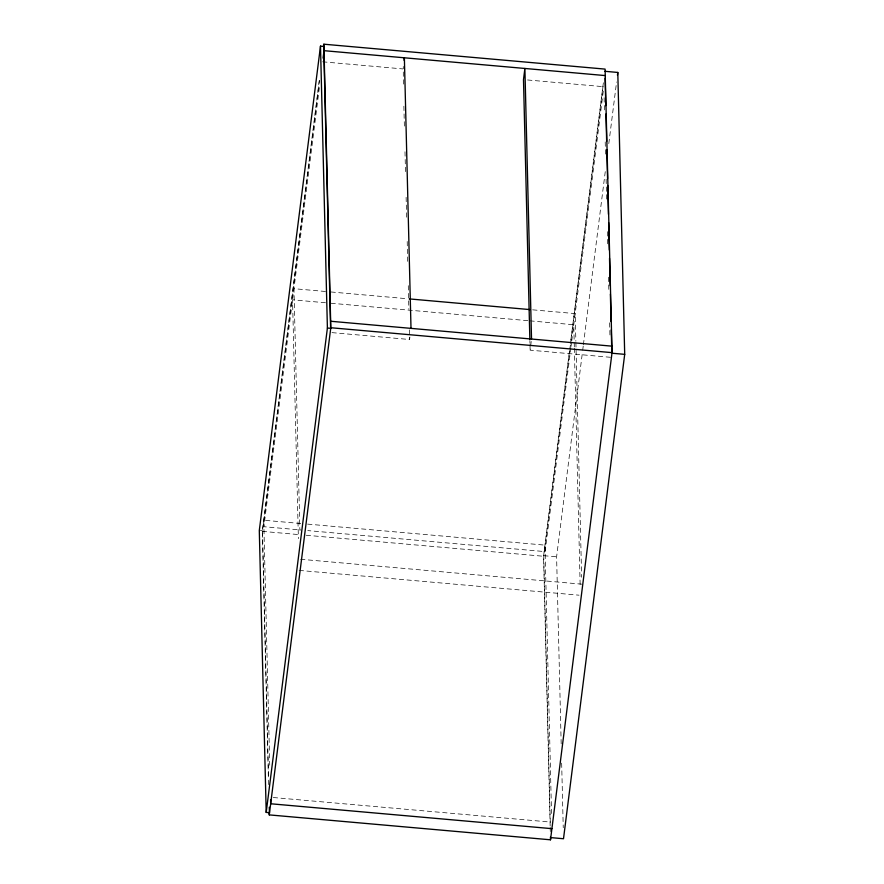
<?xml version="1.0" encoding="UTF-8"?>
<svg xmlns="http://www.w3.org/2000/svg" width="884" height="884" viewBox="0 0 884 884"><rect width="100%" height="100%" fill="white"/><g stroke="black" fill="none" stroke-linecap="round" stroke-linejoin="round"><path stroke-width="0.66" stroke-dasharray="4.42 3.31" d="M268.526 784.616L262.316 531.361L319.367 79.77M268.515 775.566L262.515 530.787L319.389 80.61M319.356 87.615L263.885 526.709L300.925 529.991M403.336 84.113L403.281 66.455M331.964 332.627L409.59 339.5L409.911 337.025M610.479 357.291L530.124 350.174L531.372 340.274M550.157 826.032L543.549 556.268L569.837 348.152M570.876 339.942L603.363 82.776M550.279 822.474L543.748 555.682L569.672 350.44M569.849 349.069L570.368 344.97M570.534 343.6L603.385 83.615M570.865 347.799L545.119 551.616L307.787 530.599M571.042 346.429L571.55 342.318M571.727 340.959L603.352 90.632M561.185 743.853L556.6 556.821L582.534 351.578M582.7 350.208L583.219 346.108M583.396 344.738L605.518 169.595M608.8 143.595L616.579 82.024M322.616 61.814L402.96 68.93M527.582 79.969L603.849 86.72M325.5 291.488L293.952 288.692L299.875 530.278M330.992 291.974L407.811 298.781M532.654 309.831L575.186 313.599L575.86 341.202M325.467 302.748L292.549 299.831L298.394 538.654M330.959 303.234L528.51 320.726M529.881 320.848L573.782 324.737L574.18 341.301M300.77 523.505L263.73 520.234L269.731 765.224M307.621 524.113L544.953 545.13L551.528 813.523M260.371 530.588L262.515 530.787M543.748 555.682L556.6 556.821M262.316 531.361L299.356 534.643M306.218 535.251L543.549 556.268M300.582 559.263L581.816 584.169M299.179 570.401L579.031 595.186M273.255 797.523L550.367 822.065M604.115 97.759L604.424 110.191M605.197 141.937L605.54 155.739M606.115 179.209L606.656 201.298M607.396 231.663L607.739 245.476M608.512 277.222L608.855 291.024M609.629 322.782L609.971 336.583M575.893 342.583L581.639 577.263M574.213 342.683L574.324 346.815M574.357 348.197L580.202 587.02M561.66 763.102L563.241 827.733M550.191 827.413L550.29 831.546M529.881 340.517L529.958 343.268M529.991 344.649L530.124 350.174M403.877 106.202L404.419 128.29M404.994 151.761L405.535 173.85M406.11 197.32L406.651 219.398M407.192 241.487L407.734 263.576M408.275 285.665L408.618 299.466M408.651 300.847L408.85 309.135M409.358 329.842L409.59 339.5"/><path stroke-width="1.33" d="M320.494 46.123L327.4 328.03L330.616 328.318L323.71 46.399L320.494 46.123L259.299 530.499L266.206 812.407L269.421 812.694L269.288 807.191M323.511 46.94L323.864 44.2L605.098 69.107L612.037 352.639L550.5 839.8L269.266 814.893L269.2 812.142M323.08 58.101L324.019 50.675L605.253 75.582M266.206 812.407L327.4 328.03M269.266 814.893L330.804 327.732L323.864 44.2M404.054 60.267L404.375 57.791L411.005 328.373M617.452 75.173L617.794 72.444L604.932 71.306M617.794 72.444L624.701 354.351L563.506 838.739L550.655 837.601M409.193 298.902L529.914 309.588M330.649 321.257L611.883 346.152M330.804 327.732L612.037 352.639M624.701 354.351L611.839 353.213L611.275 329.842M551.903 828.662L270.67 803.766L270.581 799.876M605.109 78.179L605.783 105.682M605.982 113.937L606.656 141.44M606.855 149.694L607.562 178.568M607.739 185.441L608.446 214.326M608.645 222.569L609.319 250.073M609.518 258.327L610.192 285.83M610.391 294.085L611.065 321.588M550.434 837.049L550.5 839.8M531.527 339.036L524.897 68.466L523.494 79.604L529.847 339.136"/></g></svg>
